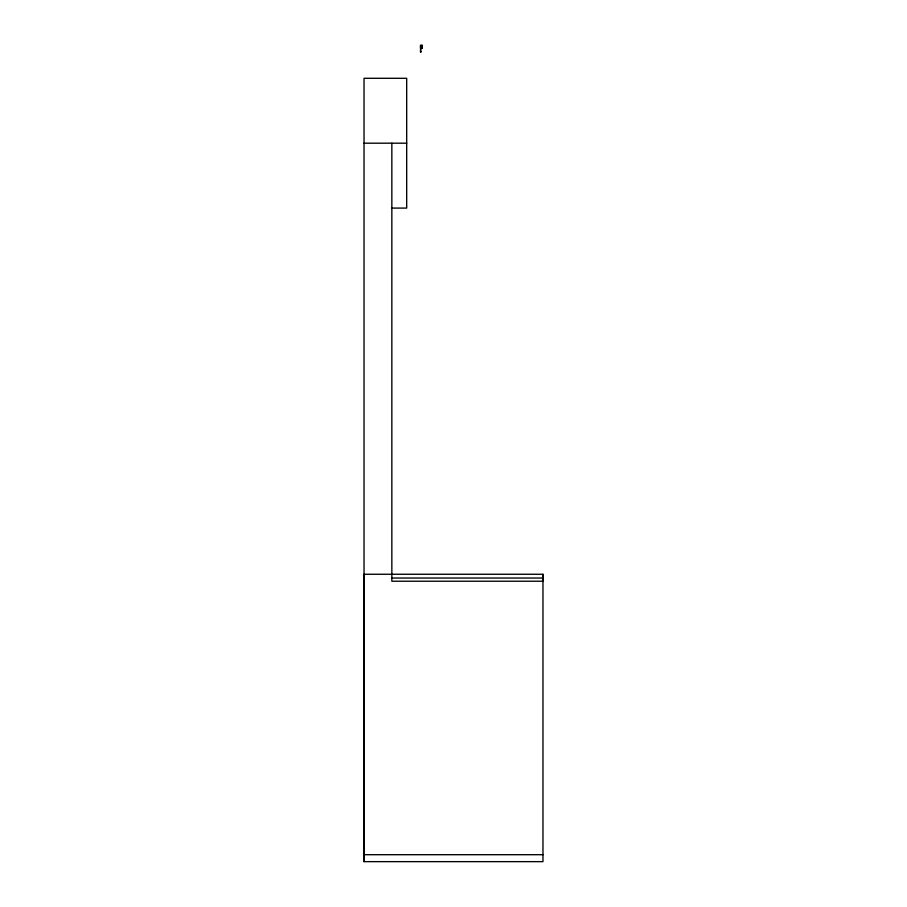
<?xml version="1.0" encoding="UTF-8"?>
<svg xmlns="http://www.w3.org/2000/svg" width="907" height="907" viewBox="0 0 907 907"><rect width="100%" height="100%" fill="white"/><g stroke="black" fill="none" stroke-linecap="round" stroke-linejoin="round"><path stroke-width="1.36" d="M542.964 574.267L542.964 861.65L364.036 861.65L364.036 574.267L542.964 574.267L542.964 581.217L391.847 581.217L391.847 143.193M422.345 45.441L420.553 45.441L420.553 51.676L420.837 47.992L422.345 48.082L422.345 45.35L420.553 45.35L420.553 48.014L422.345 47.992M421.007 45.645L422.345 45.735M422.345 47.617L421.007 48.014L422.197 47.72M364.036 143.193L406.687 143.193M391.847 208.088L406.687 208.088L406.687 78.297L364.036 78.297L364.036 861.65M391.847 578.042L542.964 578.042M364.036 854.7L542.964 854.7M420.837 51.586L420.837 52.255M420.553 51.586L420.553 52.255"/></g></svg>
